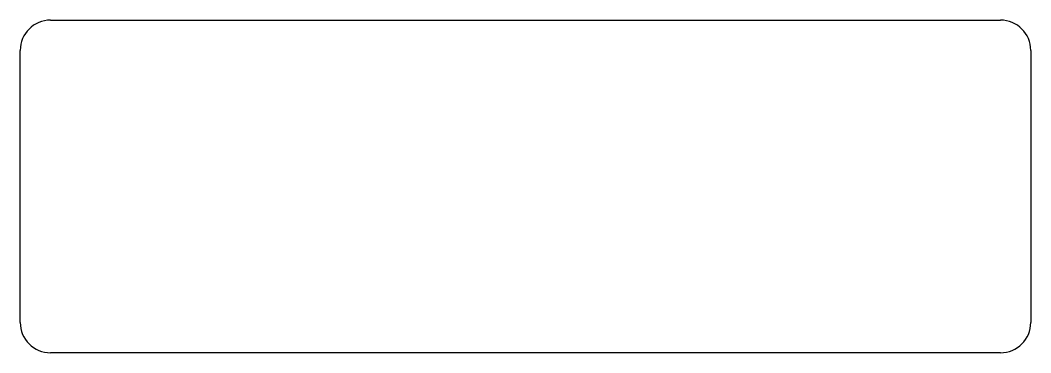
# Model space of a CAD drawing. Header units: millimetres. Extents: x 0 to 100, y 0 to 33.
import ezdxf

# ---------------------------------------------------------------- set-up
doc = ezdxf.new("R2010")
doc.units = ezdxf.units.MM

msp = doc.modelspace()

# ---------------------------------------------------------------- linework, layer by layer
at = {"color": 7, "linetype": 'Continuous'}
for p, q in [((3, 33), (97.16, 33)), ((0, 3), (0, 30)), ((100.16, 30), (100.16, 3)), ((97.16, 0), (3, 0))]:
    msp.add_line(p, q, dxfattribs=at)
for centre, start, end in [((3, 30), 90, 180), ((97.16, 30), 0, 90), ((3, 3), 180, 270), ((97.16, 3), 270, 0)]:
    msp.add_arc(centre, 3, start, end, dxfattribs=at)

doc.saveas('drawing.dxf')
